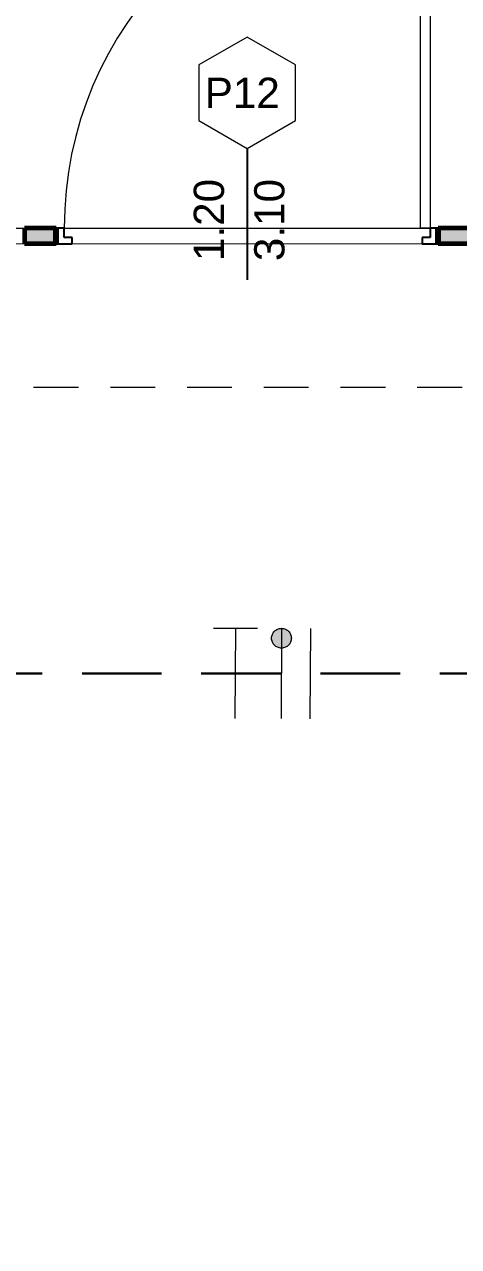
# Model space of a CAD drawing. Header units: inches. Extents: x -19 to 5698, y -728 to 92.
# Drawn here: x 409.47 to 410.835, y 14.199 to 18.04 of the extents above; entities that cross this region are included whole.
import ezdxf

# ---------------------------------------------------------------- set-up
doc = ezdxf.new("R2010")
doc.units = ezdxf.units.IN
doc.header["$MEASUREMENT"] = 0
for name, pattern in [('HIDDEN', [0.375, 0.25, -0.125]), ('Hidden Line', [0.195611, 0.141111, -0.0545]), ('RAYITAS', [0.375, 0.25, -0.125])]:
    doc.linetypes.add(name, pattern=pattern)
for name, color, linetype, lineweight in [('00 conduct tomacorr', 120, 'HIDDEN', 30), ('T-TECHO-E', 150, 'Continuous', 20), ('TOMACORRIENTE', 22, 'RAYITAS', 9)]:
    doc.layers.add(name, color=color, linetype=linetype, lineweight=lineweight)
for name, color, linetype in [('02 _ ARQ _ ALB _ Muros Interiores', 7, 'Continuous'), ('02 _ ARQ _ ZON _ Espacio.3D', 7, 'Continuous'), ('08 _ STR _ EXT _ 09 Vigas', 251, 'Continuous'), ('Acabado - Muros', 7, 'Continuous')]:
    doc.layers.add(name, color=color, linetype=linetype)
doc.styles.add('Estilo_Generado_4', font='swisse.ttf')

# ---------------------------------------------------------------- blocks, each defined once
blk = doc.blocks.new('a')
at = {"layer": 'TOMACORRIENTE', "ltscale": 0.05}
h = blk.add_hatch(color=4, dxfattribs=at)
edge = h.paths.add_edge_path()
edge.add_arc((0, 0.0752), 0.0211, 0, 360)
at = {"layer": 'TOMACORRIENTE', "color": 4}
for p, q in [((-0.1455, 0.0963), (-0.0515, 0.0963)), ((-0.0985, 0.0963), (-0.0985, -0.0966)), ((0, 0.0963), (0, -0.0963)), ((0.0623, -0.0963), (0.0623, 0.0963))]:
    blk.add_line(p, q, dxfattribs=at)
blk.add_circle((0, 0.0752), 0.0211, dxfattribs=at)
blk = doc.blocks.new('CABLE 3FACE')
at = {"layer": 'T-TECHO-E', "rotation": 59.94170052614085}
blk.add_blockref('a', (0, 0), dxfattribs=at)

msp = doc.modelspace()

# ---------------------------------------------------------------- hatches: boundary and pattern name
at = {"layer": 'Acabado - Muros', "linetype": 'Continuous', "lineweight": 0}
for points in [[(409.47, 17.4), (409.47, 17.35), (409.57, 17.35), (409.57, 17.4)], [(410.87, 17.4), (410.77, 17.4), (410.77, 17.35), (410.87, 17.35)]]:
    msp.add_hatch(color=254, dxfattribs=at).paths.add_polyline_path(points)

# ---------------------------------------------------------------- linework, layer by layer
at = {"layer": '00 conduct tomacorr'}
for centre, radius, start, end in [((413.2264, 4.276), 15.4529, 86.49827, 121.86511), ((412.1609, -7.9124), 26.2873, 77.23291, 105.65251), ((410.7455, -2219.5688), 2235.569, 89.9735881, 90.0503998)]:
    msp.add_arc(centre, radius, start, end, dxfattribs=at)
at = {"layer": '02 _ ARQ _ ALB _ Muros Interiores', "color": 165, "linetype": 'Continuous', "lineweight": 15}
for p, q in [((410.715, 17.4), (410.715, 18.55)), ((410.745, 18.55), (410.745, 17.4)), ((410.745, 17.4), (410.715, 17.4))]:
    msp.add_line(p, q, dxfattribs=at)
at = {"layer": '02 _ ARQ _ ALB _ Muros Interiores', "color": 152, "linetype": 'Continuous', "lineweight": 25}
msp.add_line((410.17, 17.65), (410.17, 17.2375), dxfattribs=at)
at = {"layer": '02 _ ARQ _ ALB _ Muros Interiores', "color": 7, "linetype": 'Continuous', "lineweight": 80}
for p, q in [((409.57, 17.35), (409.57, 17.4)), ((409.57, 17.35), (409.57, 17.4)), ((409.57, 17.35), (409.57, 17.4)), ((410.77, 17.35), (410.77, 17.4)), ((410.77, 17.35), (410.77, 17.4)), ((410.77, 17.35), (410.77, 17.4))]:
    msp.add_line(p, q, dxfattribs=at)
at = {"layer": '02 _ ARQ _ ALB _ Muros Interiores', "color": 165, "linetype": 'Continuous', "lineweight": 25}
for p, q in [((409.595, 17.4), (409.57, 17.4)), ((409.57, 17.4), (409.57, 17.35)), ((409.595, 17.37), (409.595, 17.4)), ((410.77, 17.4), (410.745, 17.4)), ((410.745, 17.4), (410.745, 17.37)), ((410.77, 17.35), (410.77, 17.4)), ((409.62, 17.37), (409.595, 17.37)), ((409.62, 17.35), (409.62, 17.37)), ((410.745, 17.37), (410.72, 17.37)), ((410.72, 17.37), (410.72, 17.35)), ((409.57, 17.35), (409.62, 17.35)), ((410.72, 17.35), (410.77, 17.35))]:
    msp.add_line(p, q, dxfattribs=at)
at = {"layer": '02 _ ARQ _ ALB _ Muros Interiores', "color": 251, "linetype": 'Continuous', "lineweight": 13, "flags": 128}
msp.add_lwpolyline([(410.17, 18), (410.0185, 17.9125), (410.0185, 17.7375), (410.17, 17.65), (410.3216, 17.7375), (410.3216, 17.9125)], close=True, dxfattribs=at)
at = {"layer": '02 _ ARQ _ ALB _ Muros Interiores', "color": 165, "linetype": 'Continuous', "lineweight": 15}
msp.add_arc((410.745, 17.4), 1.15, 90, 180, dxfattribs=at)
at = {"layer": '02 _ ARQ _ ZON _ Espacio.3D', "color": 254, "linetype": 'Continuous', "lineweight": 0, "flags": 128}
msp.add_lwpolyline([(390.0701, 17.4), (414.5701, 17.4)], dxfattribs=at)
msp.add_lwpolyline([(407.12, 16.5), (407.12, 8.1), (407.5701, 8.1), (407.5701, 7.7), (407.7701, 7.7), (407.7701, 7.3311), (413.6701, 7.3311), (413.6701, 7.7), (414.0701, 7.7), (414.0701, 8.1), (414.5701, 8.1), (414.5701, 7.35), (420.6701, 7.35), (420.6701, 7.7), (421.0701, 7.7), (421.0701, 8.1), (421.4201, 8.1), (421.4199, 11.45), (413.47, 11.4499), (413.47, 16.9), (413.47, 17.35), (407.5701, 17.3493), (407.5701, 16.5)], close=True, dxfattribs=at)
at = {"layer": '08 _ STR _ EXT _ 09 Vigas', "color": 251, "linetype": 'Hidden Line', "lineweight": 13, "true_color": 0x636466}
for p, q in [((400.5701, 17.4), (414.0701, 17.4)), ((407.5701, 16.9), (414.0701, 16.9))]:
    msp.add_line(p, q, dxfattribs=at)
at = {"layer": 'Acabado - Muros', "color": 7, "linetype": 'Continuous', "lineweight": 60}
for p, q in [((409.47, 17.4), (409.47, 17.35)), ((409.57, 17.4), (409.47, 17.4)), ((409.57, 17.4), (409.57, 17.35)), ((410.87, 17.4), (410.77, 17.4)), ((410.77, 17.4), (410.77, 17.35)), ((409.57, 17.35), (409.47, 17.35)), ((410.87, 17.35), (410.77, 17.35))]:
    msp.add_line(p, q, dxfattribs=at)

# ---------------------------------------------------------------- block references
at = {"layer": '00 conduct tomacorr', "xscale": 1.47256122672843, "yscale": 1.47256122672843, "zscale": 1.47256122672843, "rotation": 299.7894777823319}
msp.add_blockref('CABLE 3FACE', (410.2775, 16.0002), dxfattribs=at)

# ---------------------------------------------------------------- texts
at = {"layer": '02 _ ARQ _ ALB _ Muros Interiores', "color": 5, "lineweight": 25, "insert": (410.0367, 17.7775), "char_height": 0.095, "attachment_point": 7, "style": 'Estilo_Generado_4'}
msp.add_mtext('\\A1;{\\pql;\\pt0;\\fSwis721 Ex BT|b0|i0|c0|p34;P12\\fSwis721 Ex BT|b0|i0|c0|p34;\\fSwis721 Ex BT|b0|i0|c0|p34;\\fSwis721 Ex BT|b0|i0|c0|p34;}', dxfattribs=at)
at = {"layer": '02 _ ARQ _ ALB _ Muros Interiores', "color": 5, "lineweight": 25, "char_height": 0.095, "attachment_point": 7, "rotation": 90, "style": 'Estilo_Generado_4'}
for s, insert in [('\\A1;{\\pql;\\pt0;\\fSwis721 Ex BT|b0|i0|c0|p34;1.20\\fSwis721 Ex BT|b0|i0|c0|p34;\\A1{\\H.66x;\\S^  ;}\\fSwis721 Ex BT|b0|i0|c0|p34;\\fSwis721 Ex BT|b0|i0|c0|p34;}', (410.125, 17.296)), ('\\A1;{\\pql;\\pt0;\\fSwis721 Ex BT|b0|i0|c0|p34;3.10\\fSwis721 Ex BT|b0|i0|c0|p34;\\A1{\\H.66x;\\S^  ;}\\fSwis721 Ex BT|b0|i0|c0|p34;\\fSwis721 Ex BT|b0|i0|c0|p34;}', (410.315, 17.296))]:
    msp.add_mtext(s, dxfattribs=dict(at, insert=insert))

doc.saveas('drawing.dxf')
